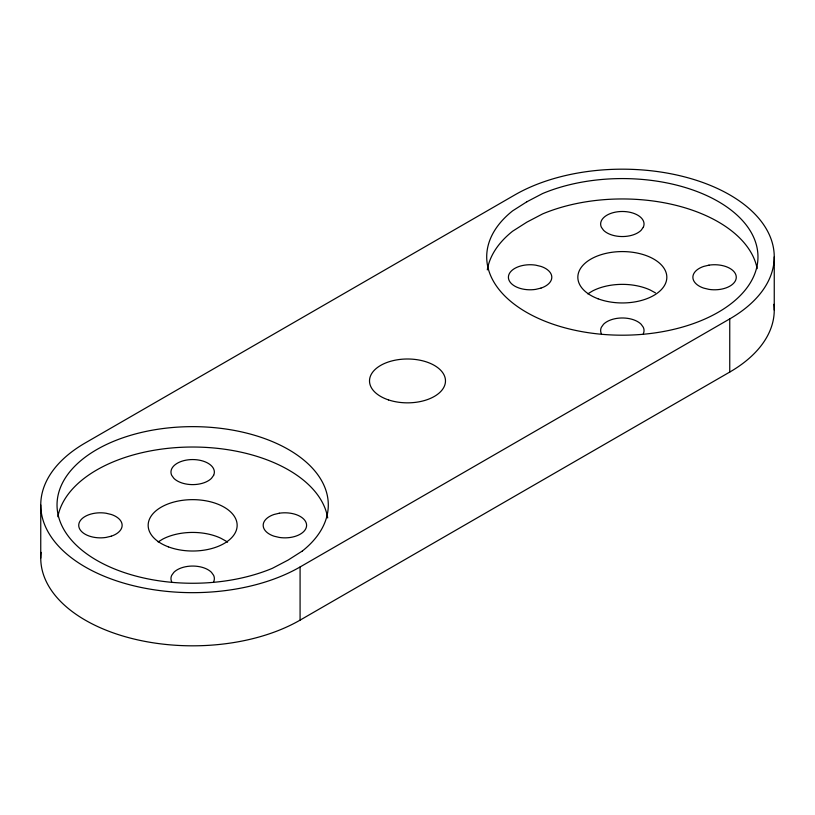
<?xml version="1.0" encoding="UTF-8"?>
<svg xmlns="http://www.w3.org/2000/svg" width="815" height="815" viewBox="0 0 815 815"><rect width="100%" height="100%" fill="white"/><g stroke="black" fill="none" stroke-linecap="round" stroke-linejoin="round"><path stroke-width="1.22" d="M158.13 541.924L162.939 539A44.489 25.683 0 0 1 220.712 538.175L225.765 540.956A44.489 25.683 0 0 1 227.568 542.189M587.809 293.848L592.617 290.935A44.489 25.683 0 0 1 650.39 290.109L655.443 292.88M300.083 566.975L729.751 318.899A151.916 87.704 0 0 0 729.751 194.867A151.916 87.704 0 0 0 514.917 194.867L85.249 442.942A151.916 87.704 0 0 0 85.249 566.975A151.916 87.704 0 0 0 300.083 566.975L300.083 620.134A151.916 87.704 0 0 1 129.962 638.002A151.916 87.704 0 0 1 41.076 552.376M300.083 620.134L729.751 372.058A151.916 87.704 0 0 0 773.924 304.311M774.25 256.888L774.25 310.046M729.751 318.899L729.751 372.058M40.75 504.954L40.75 558.112M487.299 269.887A135.636 78.311 0 0 1 512.604 231.236L526.877 222.149L542.617 213.907A135.636 78.311 0 0 1 757.155 268.665M601.378 333.753A21.699 12.531 0 0 1 601.378 327.273L603.538 324.248A21.699 12.531 0 0 1 641.13 324.248L643.3 327.273A21.699 12.531 0 0 1 643.3 333.753M57.845 516.741A135.636 78.311 0 0 1 193.726 447.028A135.636 78.311 0 0 1 327.701 517.963M171.7 581.829A21.699 12.531 0 0 1 171.7 575.339L173.87 572.324A21.699 12.531 0 0 1 211.462 572.324L213.622 575.339A21.699 12.531 0 0 1 213.622 581.829M213.622 475.328L211.462 478.344A21.699 12.531 0 0 1 173.87 478.344L171.7 475.328A21.699 12.531 0 0 1 192.666 459.558A21.699 12.531 0 0 1 213.622 475.328M643.3 227.253L641.13 230.278A21.699 12.531 0 0 1 603.538 230.278L601.378 227.253A21.699 12.531 0 0 1 622.334 211.482A21.699 12.531 0 0 1 643.3 227.253M526.877 201.774L512.604 210.861A135.636 78.311 0 0 0 594.135 333.488A135.636 78.311 0 0 0 755.006 240.608A135.636 78.311 0 0 0 542.617 193.532L526.877 201.774M302.396 550.981L288.123 560.068L272.383 568.31A135.636 78.311 0 0 1 59.994 521.233A135.636 78.311 0 0 1 220.865 428.354A135.636 78.311 0 0 1 302.396 550.981M540.956 288.113L535.72 289.366A21.699 12.531 0 0 1 508.407 277.263A21.699 12.531 0 0 1 535.72 265.16L540.956 266.413A21.699 12.531 0 0 1 540.956 288.113M708.948 265.16L703.722 266.413A21.699 12.531 0 0 0 703.722 288.113L708.948 289.366A21.699 12.531 0 0 0 736.271 277.263A21.699 12.531 0 0 0 708.948 265.16M111.278 536.189L106.052 537.431A21.699 12.531 0 0 1 78.729 525.329A21.699 12.531 0 0 1 106.052 513.226L111.278 514.479A21.699 12.531 0 0 1 111.278 536.189M279.28 513.226L274.044 514.479A21.699 12.531 0 0 0 274.044 536.189L279.28 537.431A21.699 12.531 0 0 0 306.593 525.329A21.699 12.531 0 0 0 279.28 513.226M388.511 399.91A37.979 21.924 0 0 0 445.479 380.921A37.979 21.924 0 0 0 388.511 361.931A37.979 21.924 0 0 0 388.511 399.91M598.057 298.789A44.489 25.683 0 0 0 666.762 278.649A44.489 25.683 0 0 0 602.193 254.362A44.489 25.683 0 0 0 598.057 298.789M168.379 546.855A44.489 25.683 0 0 0 237.084 526.714A44.489 25.683 0 0 0 172.525 502.427A44.489 25.683 0 0 0 168.379 546.855"/></g></svg>
